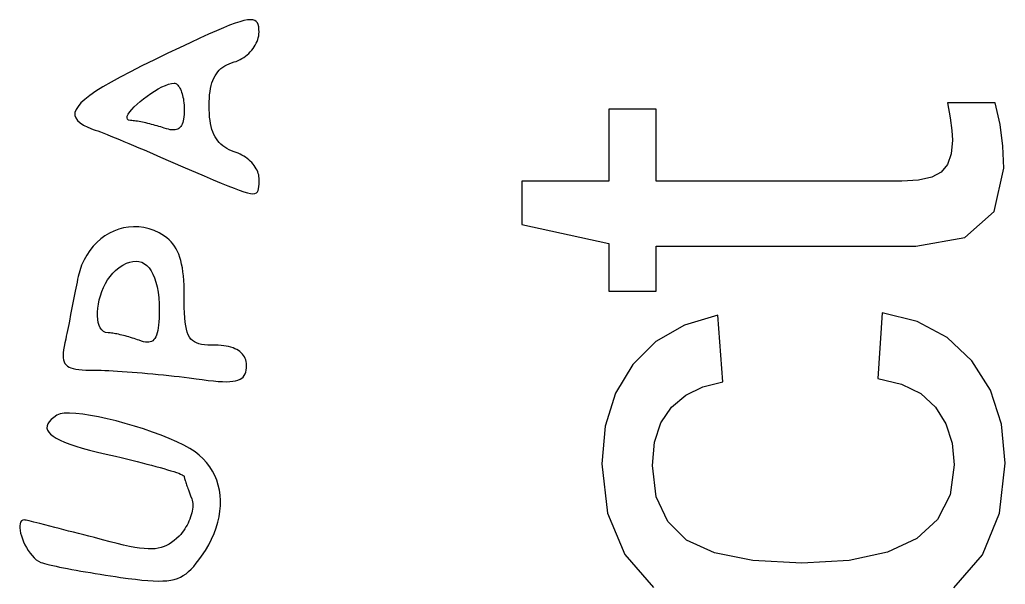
# Model space of a CAD drawing. Header units: metres. Extents: x -108.8 to -18, y -35.5 to 35.7.
# Drawn here: x -73.97 to -62.81, y -3.79 to 2.59 of the extents above; entities that cross this region are included whole.
import ezdxf

# ---------------------------------------------------------------- set-up
doc = ezdxf.new("R2010")
doc.units = ezdxf.units.M

msp = doc.modelspace()

# ---------------------------------------------------------------- linework, layer by layer
for p, q in [((-71.4753, 2.56697), (-71.529, 2.54932)), ((-71.4289, 2.57953), (-71.4753, 2.56697)), ((-71.3894, 2.58713), (-71.4289, 2.57953)), ((-71.3562, 2.58984), (-71.3894, 2.58713)), ((-71.3289, 2.58783), (-71.3562, 2.58984)), ((-71.3069, 2.58119), (-71.3289, 2.58783)), ((-71.2897, 2.57005), (-71.3069, 2.58119)), ((-71.2769, 2.5545), (-71.2897, 2.57005)), ((-71.74, 2.46466), (-71.8285, 2.42548)), ((-71.6609, 2.49828), (-71.74, 2.46466)), ((-71.5907, 2.52646), (-71.6609, 2.49828)), ((-71.529, 2.54932), (-71.5907, 2.52646)), ((-71.2677, 2.5347), (-71.2769, 2.5545)), ((-71.2618, 2.51073), (-71.2677, 2.5347)), ((-71.2587, 2.48271), (-71.2618, 2.51073)), ((-71.2578, 2.45078), (-71.2587, 2.48271)), ((-71.9271, 2.38063), (-72.0361, 2.32999)), ((-71.8285, 2.42548), (-71.9271, 2.38063)), ((-71.2894, 2.32339), (-71.28, 2.34427)), ((-71.28, 2.34427), (-71.2722, 2.36542)), ((-71.2722, 2.36542), (-71.266, 2.38675)), ((-71.266, 2.38675), (-71.2615, 2.40814)), ((-71.2615, 2.40814), (-71.2587, 2.4295)), ((-71.2587, 2.4295), (-71.2578, 2.45078)), ((-72.1562, 2.27344), (-72.2879, 2.21088)), ((-72.0361, 2.32999), (-72.1562, 2.27344)), ((-71.3566, 2.22626), (-71.3407, 2.24438)), ((-71.3407, 2.24438), (-71.3259, 2.26328)), ((-71.3259, 2.26328), (-71.3124, 2.28279)), ((-71.3124, 2.28279), (-71.3002, 2.30286)), ((-71.3002, 2.30286), (-71.2894, 2.32339)), ((-72.4422, 2.13698), (-72.5836, 2.06752)), ((-72.2879, 2.21088), (-72.4422, 2.13698)), ((-71.54, 2.11211), (-71.5169, 2.11928)), ((-71.5169, 2.11928), (-71.4944, 2.12807)), ((-71.4944, 2.12807), (-71.4724, 2.13834)), ((-71.4724, 2.13834), (-71.451, 2.15002)), ((-71.451, 2.15002), (-71.4304, 2.16304)), ((-71.4304, 2.16304), (-71.4106, 2.17725)), ((-71.4106, 2.17725), (-71.3916, 2.1926)), ((-71.3916, 2.1926), (-71.3736, 2.20895)), ((-71.3736, 2.20895), (-71.3566, 2.22626)), ((-72.5836, 2.06752), (-72.7123, 2.00233)), ((-71.7247, 1.99921), (-71.7072, 2.01869)), ((-71.7072, 2.01869), (-71.6881, 2.03653)), ((-71.6881, 2.03653), (-71.6674, 2.0528)), ((-71.6674, 2.0528), (-71.6452, 2.0675)), ((-71.6452, 2.0675), (-71.6214, 2.08075)), ((-71.6214, 2.08075), (-71.5959, 2.09256)), ((-71.5959, 2.09256), (-71.5688, 2.103)), ((-71.5688, 2.103), (-71.54, 2.11211)), ((-72.8284, 1.94119), (-72.9321, 1.8839)), ((-72.7123, 2.00233), (-72.8284, 1.94119)), ((-71.7899, 1.87534), (-71.7798, 1.90382)), ((-71.7798, 1.90382), (-71.7682, 1.93039)), ((-71.7682, 1.93039), (-71.7552, 1.95511)), ((-71.7552, 1.95511), (-71.7407, 1.97804)), ((-71.7407, 1.97804), (-71.7247, 1.99921)), ((-73.0237, 1.83026), (-73.1033, 1.78008)), ((-72.9321, 1.8839), (-73.0237, 1.83026)), ((-72.4396, 1.78345), (-72.3977, 1.80804)), ((-72.3977, 1.80804), (-72.3568, 1.82954)), ((-72.3568, 1.82954), (-72.3175, 1.84731)), ((-72.3175, 1.84731), (-72.2807, 1.86075)), ((-72.2807, 1.86075), (-72.247, 1.86925)), ((-72.247, 1.86925), (-72.2173, 1.87221)), ((-72.2173, 1.87221), (-72.2089, 1.87128)), ((-72.2089, 1.87128), (-72.2004, 1.86848)), ((-72.2004, 1.86848), (-72.1921, 1.86392)), ((-72.1921, 1.86392), (-72.1839, 1.85765)), ((-72.1839, 1.85765), (-72.1759, 1.84973)), ((-72.1759, 1.84973), (-72.168, 1.84021)), ((-72.168, 1.84021), (-72.1605, 1.82916)), ((-72.1605, 1.82916), (-72.1532, 1.81667)), ((-72.1532, 1.81667), (-72.1463, 1.80278)), ((-72.1463, 1.80278), (-72.1397, 1.78755)), ((-72.1397, 1.78755), (-72.1336, 1.77104)), ((-71.8118, 1.77795), (-71.8059, 1.81247)), ((-71.8059, 1.81247), (-71.7986, 1.84491)), ((-71.7986, 1.84491), (-71.7899, 1.87534)), ((-73.2273, 1.68924), (-73.2721, 1.64819)), ((-73.1711, 1.73314), (-73.2273, 1.68924)), ((-73.1033, 1.78008), (-73.1711, 1.73314)), ((-72.6019, 1.66583), (-72.5636, 1.6969)), ((-72.5636, 1.6969), (-72.5233, 1.72726)), ((-72.5233, 1.72726), (-72.4817, 1.75632)), ((-72.4817, 1.75632), (-72.4396, 1.78345)), ((-72.1336, 1.77104), (-72.1279, 1.75334)), ((-72.1279, 1.75334), (-72.1228, 1.7345)), ((-72.1228, 1.7345), (-72.1181, 1.71457)), ((-72.1181, 1.71457), (-72.1141, 1.69362)), ((-72.1141, 1.69362), (-72.1107, 1.67172)), ((-71.8216, 1.6615), (-71.8196, 1.70253)), ((-71.8196, 1.70253), (-71.8164, 1.74132)), ((-71.8164, 1.74132), (-71.8118, 1.77795)), ((-73.3283, 1.57385), (-73.34, 1.54013)), ((-73.3057, 1.6098), (-73.3283, 1.57385)), ((-73.2721, 1.64819), (-73.3057, 1.6098)), ((-72.7201, 1.54654), (-72.6973, 1.57442)), ((-72.6973, 1.57442), (-72.6694, 1.60399)), ((-72.6694, 1.60399), (-72.6374, 1.63466)), ((-72.6374, 1.63466), (-72.6019, 1.66583)), ((-72.1107, 1.67172), (-72.1081, 1.64894)), ((-72.1081, 1.64894), (-72.1061, 1.62532)), ((-72.1061, 1.62532), (-72.1049, 1.60095)), ((-72.1049, 1.60095), (-72.1044, 1.57588)), ((-72.1044, 1.57588), (-72.1049, 1.54529)), ((-71.8222, 1.61821), (-71.8216, 1.6615)), ((-71.8216, 1.57291), (-71.8222, 1.61821)), ((-71.8196, 1.53006), (-71.8216, 1.57291)), ((-66.7656, 1.57686), (-67.2986, 1.57686)), ((-67.2986, 1.57686), (-67.2986, 0.763077)), ((-66.7656, 0.763077), (-66.7656, 1.57686)), ((-62.9288, 1.65005), (-63.47, 1.65005)), ((-63.47, 1.65005), (-63.4383, 1.48009)), ((-62.8746, 1.40685), (-62.9288, 1.65005)), ((-73.34, 1.54013), (-73.341, 1.50847)), ((-73.341, 1.50847), (-73.3317, 1.47864)), ((-73.3317, 1.47864), (-73.312, 1.45045)), ((-73.312, 1.45045), (-73.2823, 1.42371)), ((-72.7514, 1.47919), (-72.7479, 1.49832)), ((-72.7469, 1.46416), (-72.7514, 1.47919)), ((-72.7479, 1.49832), (-72.7372, 1.52098)), ((-72.7338, 1.45386), (-72.7469, 1.46416)), ((-72.7372, 1.52098), (-72.7201, 1.54654)), ((-72.7112, 1.44888), (-72.7338, 1.45386)), ((-72.1117, 1.46716), (-72.1159, 1.44557)), ((-72.1084, 1.49097), (-72.1117, 1.46716)), ((-72.1062, 1.517), (-72.1084, 1.49097)), ((-72.1049, 1.54529), (-72.1062, 1.517)), ((-71.8164, 1.48961), (-71.8196, 1.53006)), ((-71.8118, 1.45148), (-71.8164, 1.48961)), ((-71.8059, 1.41559), (-71.8118, 1.45148)), ((-63.4383, 1.48009), (-63.4193, 1.33905)), ((-73.2823, 1.42371), (-73.2427, 1.39821)), ((-73.2427, 1.39821), (-73.1934, 1.37373)), ((-73.1934, 1.37373), (-73.1346, 1.3501)), ((-73.1346, 1.3501), (-73.1111, 1.34261)), ((-73.1111, 1.34261), (-73.0832, 1.33292)), ((-72.6979, 1.44856), (-72.7112, 1.44888)), ((-72.6834, 1.44765), (-72.6979, 1.44856)), ((-72.6678, 1.44617), (-72.6834, 1.44765)), ((-72.6513, 1.44414), (-72.6678, 1.44617)), ((-72.6338, 1.4416), (-72.6513, 1.44414)), ((-72.6156, 1.4386), (-72.6338, 1.4416)), ((-72.5966, 1.43513), (-72.6156, 1.4386)), ((-72.5771, 1.43127), (-72.5966, 1.43513)), ((-72.5571, 1.42702), (-72.5771, 1.43127)), ((-72.5366, 1.42242), (-72.5571, 1.42702)), ((-72.5158, 1.41751), (-72.5366, 1.42242)), ((-72.4948, 1.41231), (-72.5158, 1.41751)), ((-72.4737, 1.40685), (-72.4948, 1.41231)), ((-72.4525, 1.40117), (-72.4737, 1.40685)), ((-72.4314, 1.39529), (-72.4525, 1.40117)), ((-72.4105, 1.38928), (-72.4314, 1.39529)), ((-72.3898, 1.38312), (-72.4105, 1.38928)), ((-72.3695, 1.37688), (-72.3898, 1.38312)), ((-72.3496, 1.37056), (-72.3695, 1.37688)), ((-72.3302, 1.36421), (-72.3496, 1.37056)), ((-72.3056, 1.3566), (-72.3302, 1.36421)), ((-72.2827, 1.35071), (-72.3056, 1.3566)), ((-72.2614, 1.34657), (-72.2827, 1.35071)), ((-72.2417, 1.34424), (-72.2614, 1.34657)), ((-72.2235, 1.3437), (-72.2417, 1.34424)), ((-72.2068, 1.34503), (-72.2235, 1.3437)), ((-72.1915, 1.34825), (-72.2068, 1.34503)), ((-72.1776, 1.35338), (-72.1915, 1.34825)), ((-72.1651, 1.36044), (-72.1776, 1.35338)), ((-72.1538, 1.36951), (-72.1651, 1.36044)), ((-72.1439, 1.38057), (-72.1538, 1.36951)), ((-72.1351, 1.39368), (-72.1439, 1.38057)), ((-72.1276, 1.40886), (-72.1351, 1.39368)), ((-72.1212, 1.42615), (-72.1276, 1.40886)), ((-72.1159, 1.44557), (-72.1212, 1.42615)), ((-71.7986, 1.38187), (-71.8059, 1.41559)), ((-71.7899, 1.35025), (-71.7986, 1.38187)), ((-71.7798, 1.32063), (-71.7899, 1.35025)), ((-63.4193, 1.33905), (-63.413, 1.22694)), ((-62.842, 1.16), (-62.8746, 1.40685)), ((-73.0832, 1.33292), (-73.0512, 1.32115)), ((-73.0512, 1.32115), (-73.0153, 1.30743)), ((-73.0153, 1.30743), (-72.9758, 1.2919)), ((-72.9758, 1.2919), (-72.9329, 1.27466)), ((-72.9329, 1.27466), (-72.8868, 1.25586)), ((-72.8868, 1.25586), (-72.8379, 1.23563)), ((-72.8379, 1.23563), (-72.7863, 1.21408)), ((-71.7682, 1.29298), (-71.7798, 1.32063)), ((-71.7552, 1.2672), (-71.7682, 1.29298)), ((-71.7407, 1.24321), (-71.7552, 1.2672)), ((-71.7247, 1.22096), (-71.7407, 1.24321)), ((-63.413, 1.22694), (-63.4272, 1.07298)), ((-72.7863, 1.21408), (-72.7324, 1.19135)), ((-72.7324, 1.19135), (-72.6763, 1.16756)), ((-72.6763, 1.16756), (-72.6184, 1.14284)), ((-72.6184, 1.14284), (-72.5589, 1.11731)), ((-72.5589, 1.11731), (-72.498, 1.09111)), ((-71.7072, 1.20035), (-71.7247, 1.22096)), ((-71.6881, 1.18132), (-71.7072, 1.20035)), ((-71.6674, 1.16379), (-71.6881, 1.18132)), ((-71.6452, 1.14769), (-71.6674, 1.16379)), ((-71.6214, 1.13295), (-71.6452, 1.14769)), ((-71.5959, 1.11948), (-71.6214, 1.13295)), ((-71.5688, 1.10722), (-71.5959, 1.11948)), ((-62.8312, 0.909546), (-62.842, 1.16)), ((-72.498, 1.09111), (-72.3732, 1.03717)), ((-72.3732, 1.03717), (-72.1185, 0.926773)), ((-71.54, 1.0961), (-71.5688, 1.10722)), ((-71.5169, 1.08902), (-71.54, 1.0961)), ((-71.4944, 1.08057), (-71.5169, 1.08902)), ((-71.4724, 1.07082), (-71.4944, 1.08057)), ((-71.451, 1.05986), (-71.4724, 1.07082)), ((-71.4304, 1.04782), (-71.451, 1.05986)), ((-71.4106, 1.03476), (-71.4304, 1.04782)), ((-71.3916, 1.0208), (-71.4106, 1.03476)), ((-71.3736, 1.00601), (-71.3916, 1.0208)), ((-71.3566, 0.990509), (-71.3736, 1.00601)), ((-63.4272, 1.07298), (-63.4699, 0.952942)), ((-72.1185, 0.926773), (-71.8784, 0.823776)), ((-71.3407, 0.974396), (-71.3566, 0.990509)), ((-71.3259, 0.957733), (-71.3407, 0.974396)), ((-71.3124, 0.940659), (-71.3259, 0.957733)), ((-71.3002, 0.923233), (-71.3124, 0.940659)), ((-71.2894, 0.905563), (-71.3002, 0.923233)), ((-71.28, 0.887741), (-71.2894, 0.905563)), ((-63.4699, 0.952942), (-63.5411, 0.866821)), ((-62.9419, 0.42131), (-62.8312, 0.909546)), ((-71.8784, 0.823776), (-71.7772, 0.780609)), ((-71.7772, 0.780609), (-71.6877, 0.742874)), ((-71.2722, 0.869873), (-71.28, 0.887741)), ((-71.266, 0.852051), (-71.2722, 0.869873)), ((-71.2615, 0.834351), (-71.266, 0.852051)), ((-71.2587, 0.816895), (-71.2615, 0.834351)), ((-71.2578, 0.799774), (-71.2587, 0.816895)), ((-71.2577, 0.763596), (-71.2578, 0.799774)), ((-63.6476, 0.809189), (-63.7961, 0.774612)), ((-63.5411, 0.866821), (-63.6476, 0.809189)), ((-71.6877, 0.742874), (-71.609, 0.71048)), ((-71.609, 0.71048), (-71.5406, 0.683304)), ((-71.5406, 0.683304), (-71.4816, 0.661285)), ((-71.2672, 0.658875), (-71.2619, 0.678864)), ((-71.2619, 0.678864), (-71.259, 0.703033)), ((-71.259, 0.703033), (-71.2579, 0.731323)), ((-71.2579, 0.731323), (-71.2577, 0.763596)), ((-67.2986, 0.763077), (-68.2833, 0.763077)), ((-68.2833, 0.763077), (-68.2833, 0.274857)), ((-63.9867, 0.763077), (-66.7656, 0.763077)), ((-63.7961, 0.774612), (-63.9867, 0.763077)), ((-71.4816, 0.661285), (-71.4315, 0.644318)), ((-71.4315, 0.644318), (-71.3895, 0.632309)), ((-71.3895, 0.632309), (-71.3548, 0.625153)), ((-71.3548, 0.625153), (-71.3268, 0.622742)), ((-71.3268, 0.622742), (-71.3047, 0.625015)), ((-71.3047, 0.625015), (-71.2879, 0.631866)), ((-71.2879, 0.631866), (-71.2757, 0.643173)), ((-71.2757, 0.643173), (-71.2672, 0.658875)), ((-63.2742, 0.128372), (-62.9419, 0.42131)), ((-72.7905, 0.235229), (-72.8457, 0.220428)), ((-72.7341, 0.244659), (-72.7905, 0.235229)), ((-72.6768, 0.24855), (-72.7341, 0.244659)), ((-72.6189, 0.246735), (-72.6768, 0.24855)), ((-72.5606, 0.239014), (-72.6189, 0.246735)), ((-72.5023, 0.22525), (-72.5606, 0.239014)), ((-72.4442, 0.205261), (-72.5023, 0.22525)), ((-68.2833, 0.274857), (-67.2986, 0.059158)), ((-73.0008, 0.145432), (-73.0481, 0.110809)), ((-72.9511, 0.175354), (-73.0008, 0.145432)), ((-72.8993, 0.200409), (-72.9511, 0.175354)), ((-72.8457, 0.220428), (-72.8993, 0.200409)), ((-72.3867, 0.178879), (-72.4442, 0.205261)), ((-72.356, 0.161392), (-72.3867, 0.178879)), ((-72.3273, 0.142746), (-72.356, 0.161392)), ((-72.3007, 0.122787), (-72.3273, 0.142746)), ((-72.276, 0.10144), (-72.3007, 0.122787)), ((-63.828, 0.030716), (-63.2742, 0.128372)), ((-73.1342, 0.028137), (-73.1725, -0.019547)), ((-73.0927, 0.071655), (-73.1342, 0.028137)), ((-73.0481, 0.110809), (-73.0927, 0.071655)), ((-72.2533, 0.078552), (-72.276, 0.10144)), ((-72.2324, 0.054047), (-72.2533, 0.078552)), ((-72.2132, 0.027771), (-72.2324, 0.054047)), ((-72.1959, -0.000381), (-72.2132, 0.027771)), ((-67.2986, 0.059158), (-67.2986, -0.47789)), ((-66.7656, 0.030716), (-63.828, 0.030716)), ((-66.7656, -0.47789), (-66.7656, 0.030716)), ((-73.2071, -0.071274), (-73.2379, -0.126846)), ((-73.1725, -0.019547), (-73.2071, -0.071274)), ((-72.1802, -0.030518), (-72.1959, -0.000381)), ((-72.1662, -0.062759), (-72.1802, -0.030518)), ((-72.1537, -0.097229), (-72.1662, -0.062759)), ((-72.1428, -0.134033), (-72.1537, -0.097229)), ((-73.2645, -0.186111), (-73.2866, -0.248871)), ((-73.2379, -0.126846), (-73.2645, -0.186111)), ((-72.8806, -0.244446), (-72.8388, -0.211624)), ((-72.8388, -0.211624), (-72.7981, -0.185074)), ((-72.7981, -0.185074), (-72.7588, -0.164734)), ((-72.7588, -0.164734), (-72.7208, -0.150513)), ((-72.7208, -0.150513), (-72.6843, -0.142365)), ((-72.6843, -0.142365), (-72.6494, -0.140167)), ((-72.6494, -0.140167), (-72.6162, -0.14389)), ((-72.6162, -0.14389), (-72.5848, -0.153458)), ((-72.5848, -0.153458), (-72.5553, -0.168762)), ((-72.5553, -0.168762), (-72.5278, -0.189758)), ((-72.5278, -0.189758), (-72.5024, -0.21637)), ((-72.5024, -0.21637), (-72.4792, -0.248505)), ((-72.1334, -0.173294), (-72.1428, -0.134033)), ((-72.1254, -0.215134), (-72.1334, -0.173294)), ((-72.1188, -0.259659), (-72.1254, -0.215134)), ((-73.3039, -0.315002), (-73.3103, -0.345444)), ((-73.2866, -0.248871), (-73.3039, -0.315002)), ((-72.9704, -0.351532), (-72.9431, -0.312195)), ((-72.9431, -0.312195), (-72.9131, -0.276306)), ((-72.9131, -0.276306), (-72.8806, -0.244446)), ((-72.4792, -0.248505), (-72.4584, -0.286102)), ((-72.4584, -0.286102), (-72.44, -0.329102)), ((-72.44, -0.329102), (-72.4241, -0.377396)), ((-72.1135, -0.306976), (-72.1188, -0.259659)), ((-72.1094, -0.357239), (-72.1135, -0.306976)), ((-73.3307, -0.445267), (-73.3378, -0.480804)), ((-73.3238, -0.410751), (-73.3307, -0.445267)), ((-73.317, -0.377426), (-73.3238, -0.410751)), ((-73.3103, -0.345444), (-73.317, -0.377426)), ((-73.0357, -0.483963), (-73.0168, -0.438034)), ((-73.0168, -0.438034), (-72.995, -0.393677)), ((-72.995, -0.393677), (-72.9704, -0.351532)), ((-72.4241, -0.377396), (-72.4109, -0.430939)), ((-72.4109, -0.430939), (-72.4005, -0.489639)), ((-72.1066, -0.410522), (-72.1094, -0.357239)), ((-72.105, -0.466949), (-72.1066, -0.410522)), ((-73.345, -0.517181), (-73.3596, -0.591797)), ((-73.3378, -0.480804), (-73.345, -0.517181)), ((-73.0648, -0.57814), (-73.0518, -0.530869)), ((-73.0518, -0.530869), (-73.0357, -0.483963)), ((-72.4005, -0.489639), (-72.3929, -0.553436)), ((-72.3929, -0.553436), (-72.3882, -0.622238)), ((-72.1044, -0.526672), (-72.105, -0.466949)), ((-72.1041, -0.599518), (-72.1044, -0.526672)), ((-67.2986, -0.47789), (-66.7656, -0.47789)), ((-73.3596, -0.591797), (-73.3892, -0.743744)), ((-73.0816, -0.671295), (-73.0748, -0.625153)), ((-73.0748, -0.625153), (-73.0648, -0.57814)), ((-72.3882, -0.622238), (-72.3867, -0.695999)), ((-72.1029, -0.665909), (-72.1041, -0.599518)), ((-72.1008, -0.72612), (-72.1029, -0.665909)), ((-73.3892, -0.743744), (-73.4038, -0.818359)), ((-73.0858, -0.758545), (-73.0853, -0.715973)), ((-73.0829, -0.798401), (-73.0858, -0.758545)), ((-73.0853, -0.715973), (-73.0816, -0.671295)), ((-72.3871, -0.742889), (-72.3884, -0.786255)), ((-72.3867, -0.695999), (-72.3871, -0.742889)), ((-72.0975, -0.780441), (-72.1008, -0.72612)), ((-72.093, -0.829163), (-72.0975, -0.780441)), ((-66.0658, -0.750793), (-66.446, -0.863556)), ((-66.0089, -1.50349), (-66.0658, -0.750793)), ((-64.2064, -0.726364), (-64.2552, -1.46689)), ((-63.8117, -0.824463), (-64.2064, -0.726364)), ((-73.4181, -0.890274), (-73.4251, -0.924789)), ((-73.411, -0.854752), (-73.4181, -0.890274)), ((-73.4038, -0.818359), (-73.411, -0.854752)), ((-73.0767, -0.83493), (-73.0829, -0.798401)), ((-73.0671, -0.867538), (-73.0767, -0.83493)), ((-73.0539, -0.895584), (-73.0671, -0.867538)), ((-72.3939, -0.862625), (-72.3981, -0.895752)), ((-72.3907, -0.826141), (-72.3939, -0.862625)), ((-72.3884, -0.786255), (-72.3907, -0.826141)), ((-72.0869, -0.87262), (-72.093, -0.829163)), ((-72.0792, -0.911057), (-72.0869, -0.87262)), ((-66.446, -0.863556), (-66.7674, -1.05005)), ((-63.474, -1.00485), (-63.8117, -0.824463)), ((-73.4385, -0.990097), (-73.445, -1.02055)), ((-73.4319, -0.95813), (-73.4385, -0.990097)), ((-73.4251, -0.924789), (-73.4319, -0.95813)), ((-73.0373, -0.918472), (-73.0539, -0.895584)), ((-73.0169, -0.935577), (-73.0373, -0.918472)), ((-72.993, -0.946289), (-73.0169, -0.935577)), ((-72.9652, -0.949997), (-72.993, -0.946289)), ((-72.954, -0.950317), (-72.9652, -0.949997)), ((-72.9416, -0.951233), (-72.954, -0.950317)), ((-72.9281, -0.952713), (-72.9416, -0.951233)), ((-72.9136, -0.954742), (-72.9281, -0.952713)), ((-72.8982, -0.957275), (-72.9136, -0.954742)), ((-72.8819, -0.960281), (-72.8982, -0.957275)), ((-72.8649, -0.963745), (-72.8819, -0.960281)), ((-72.8471, -0.967606), (-72.8649, -0.963745)), ((-72.8288, -0.971863), (-72.8471, -0.967606)), ((-72.81, -0.976456), (-72.8288, -0.971863)), ((-72.7907, -0.981369), (-72.81, -0.976456)), ((-72.7711, -0.986572), (-72.7907, -0.981369)), ((-72.7513, -0.992035), (-72.7711, -0.986572)), ((-72.7313, -0.997711), (-72.7513, -0.992035)), ((-72.7112, -1.00357), (-72.7313, -0.997711)), ((-72.4261, -0.996124), (-72.4361, -1.01349)), ((-72.4174, -0.975739), (-72.4261, -0.996124)), ((-72.4098, -0.952255), (-72.4174, -0.975739)), ((-72.4034, -0.925613), (-72.4098, -0.952255)), ((-72.3981, -0.895752), (-72.4034, -0.925613)), ((-72.0697, -0.944809), (-72.0792, -0.911057)), ((-72.0581, -0.974152), (-72.0697, -0.944809)), ((-72.0445, -0.99939), (-72.0581, -0.974152)), ((-72.0285, -1.02081), (-72.0445, -0.99939)), ((-73.4626, -1.10587), (-73.4685, -1.14291)), ((-73.4547, -1.06514), (-73.4626, -1.10587)), ((-73.445, -1.02055), (-73.4547, -1.06514)), ((-72.6911, -1.0096), (-72.7112, -1.00357)), ((-72.6711, -1.01576), (-72.6911, -1.0096)), ((-72.6513, -1.022), (-72.6711, -1.01576)), ((-72.6317, -1.02832), (-72.6513, -1.022)), ((-72.6124, -1.03467), (-72.6317, -1.02832)), ((-72.5879, -1.04407), (-72.6124, -1.03467)), ((-72.565, -1.05109), (-72.5879, -1.04407)), ((-72.5437, -1.05565), (-72.565, -1.05109)), ((-72.5239, -1.05769), (-72.5437, -1.05565)), ((-72.5057, -1.05716), (-72.5239, -1.05769)), ((-72.489, -1.05397), (-72.5057, -1.05716)), ((-72.4737, -1.04807), (-72.489, -1.05397)), ((-72.4598, -1.0394), (-72.4737, -1.04807)), ((-72.4473, -1.02789), (-72.4598, -1.0394)), ((-72.4361, -1.01349), (-72.4473, -1.02789)), ((-72.0099, -1.03873), (-72.0285, -1.02081)), ((-71.9888, -1.05342), (-72.0099, -1.03873)), ((-71.9648, -1.0652), (-71.9888, -1.05342)), ((-71.9377, -1.07436), (-71.9648, -1.0652)), ((-71.9076, -1.08118), (-71.9377, -1.07436)), ((-71.874, -1.08597), (-71.9076, -1.08118)), ((-71.837, -1.08902), (-71.874, -1.08597)), ((-71.7962, -1.09064), (-71.837, -1.08902)), ((-71.7517, -1.09111), (-71.7962, -1.09064)), ((-71.7185, -1.09174), (-71.7517, -1.09111)), ((-71.6869, -1.09363), (-71.7185, -1.09174)), ((-71.6568, -1.09673), (-71.6869, -1.09363)), ((-71.6283, -1.10104), (-71.6568, -1.09673)), ((-71.6013, -1.10654), (-71.6283, -1.10104)), ((-71.5759, -1.1132), (-71.6013, -1.10654)), ((-71.5521, -1.12102), (-71.5759, -1.1132)), ((-66.7674, -1.05005), (-67.0301, -1.31023)), ((-63.1933, -1.2675), (-63.474, -1.00485)), ((-73.4722, -1.17645), (-73.4736, -1.20663)), ((-73.4736, -1.20663), (-73.4727, -1.23366)), ((-73.4685, -1.14291), (-73.4722, -1.17645)), ((-71.5299, -1.12994), (-71.5521, -1.12102)), ((-71.5094, -1.13997), (-71.5299, -1.12994)), ((-71.4906, -1.15108), (-71.5094, -1.13997)), ((-71.4735, -1.16324), (-71.4906, -1.15108)), ((-71.458, -1.17645), (-71.4735, -1.16324)), ((-71.4443, -1.19067), (-71.458, -1.17645)), ((-71.4324, -1.20589), (-71.4443, -1.19067)), ((-71.4223, -1.22208), (-71.4324, -1.20589)), ((-71.4139, -1.23923), (-71.4223, -1.22208)), ((-73.4727, -1.23366), (-73.4691, -1.25766)), ((-73.4691, -1.25766), (-73.4628, -1.27884)), ((-73.4628, -1.27884), (-73.4537, -1.29735)), ((-73.4537, -1.29735), (-73.4415, -1.31335)), ((-73.4415, -1.31335), (-73.4261, -1.32704)), ((-73.4261, -1.32704), (-73.4074, -1.33856)), ((-71.4073, -1.25729), (-71.4139, -1.23923)), ((-71.4027, -1.27628), (-71.4073, -1.25729)), ((-71.3998, -1.29614), (-71.4027, -1.27628)), ((-71.3989, -1.31689), (-71.3998, -1.29614)), ((-71.3998, -1.34526), (-71.3989, -1.31689)), ((-67.0301, -1.31023), (-67.2245, -1.63278)), ((-62.9831, -1.59843), (-63.1933, -1.2675)), ((-73.4074, -1.33856), (-73.3852, -1.34808)), ((-73.3852, -1.34808), (-73.3595, -1.3558)), ((-73.3595, -1.3558), (-73.3299, -1.36186)), ((-73.3299, -1.36186), (-73.2964, -1.36644)), ((-73.2964, -1.36644), (-73.2589, -1.36971)), ((-73.2589, -1.36971), (-73.2171, -1.37183)), ((-73.2171, -1.37183), (-73.1711, -1.37299)), ((-73.1711, -1.37299), (-73.1204, -1.37332)), ((-73.1204, -1.37332), (-73.0847, -1.37364)), ((-73.0847, -1.37364), (-73.0454, -1.37456)), ((-73.0454, -1.37456), (-73.0029, -1.37604)), ((-73.0029, -1.37604), (-72.9574, -1.37807)), ((-72.9574, -1.37807), (-72.9092, -1.38062)), ((-72.9092, -1.38062), (-72.8586, -1.38362)), ((-72.8586, -1.38362), (-72.8058, -1.38707)), ((-72.8058, -1.38707), (-72.7511, -1.39095)), ((-72.7511, -1.39095), (-72.6948, -1.39519)), ((-72.6948, -1.39519), (-72.6371, -1.39978)), ((-72.6371, -1.39978), (-72.5784, -1.40471)), ((-72.5784, -1.40471), (-72.519, -1.40991)), ((-72.519, -1.40991), (-72.459, -1.41536)), ((-72.459, -1.41536), (-72.3988, -1.42104)), ((-72.3988, -1.42104), (-72.3386, -1.42691)), ((-72.3386, -1.42691), (-72.2787, -1.43294)), ((-72.2787, -1.43294), (-72.2195, -1.43909)), ((-72.2195, -1.43909), (-72.1611, -1.44534)), ((-72.1611, -1.44534), (-72.1038, -1.45166)), ((-71.4377, -1.45049), (-71.4249, -1.43419)), ((-71.4249, -1.43419), (-71.4149, -1.41556)), ((-71.4149, -1.41556), (-71.4075, -1.39455)), ((-71.4075, -1.39455), (-71.4026, -1.37112)), ((-71.4026, -1.37112), (-71.3998, -1.34526)), ((-72.1038, -1.45166), (-72.048, -1.45799)), ((-72.048, -1.45799), (-71.9707, -1.46985)), ((-71.9707, -1.46985), (-71.8995, -1.47995)), ((-71.8995, -1.47995), (-71.8342, -1.48828)), ((-71.8342, -1.48828), (-71.7746, -1.4948)), ((-71.7746, -1.4948), (-71.7204, -1.49945)), ((-71.7204, -1.49945), (-71.6713, -1.5022)), ((-71.6713, -1.5022), (-71.6272, -1.50299)), ((-71.6272, -1.50299), (-71.5879, -1.5018)), ((-71.5879, -1.5018), (-71.553, -1.49857)), ((-71.553, -1.49857), (-71.5224, -1.49327)), ((-71.5224, -1.49327), (-71.4958, -1.48586)), ((-71.4958, -1.48586), (-71.4729, -1.47629)), ((-71.4729, -1.47629), (-71.4537, -1.46451)), ((-71.4537, -1.46451), (-71.4377, -1.45049)), ((-66.4302, -1.6572), (-66.2363, -1.5609)), ((-66.2363, -1.5609), (-66.0089, -1.50349)), ((-64.2552, -1.46689), (-63.9876, -1.52995)), ((-63.9876, -1.52995), (-63.7706, -1.63777)), ((-67.2245, -1.63278), (-67.3411, -2.00641)), ((-66.5907, -1.79239), (-66.4302, -1.6572)), ((-63.7706, -1.63777), (-63.6042, -1.79034)), ((-62.8569, -1.98361), (-62.9831, -1.59843)), ((-73.5438, -1.88133), (-73.5805, -1.90652)), ((-73.5092, -1.86761), (-73.5438, -1.88133)), ((-73.4614, -1.86006), (-73.5092, -1.86761)), ((-73.4018, -1.85829), (-73.4614, -1.86006)), ((-73.3318, -1.86191), (-73.4018, -1.85829)), ((-73.2527, -1.87053), (-73.3318, -1.86191)), ((-73.1661, -1.88374), (-73.2527, -1.87053)), ((-73.0732, -1.90117), (-73.1661, -1.88374)), ((-66.7105, -1.96869), (-66.5907, -1.79239)), ((-63.6042, -1.79034), (-63.4867, -1.97955)), ((-73.6564, -2.00369), (-73.6574, -2.02725)), ((-73.6482, -1.97989), (-73.6564, -2.00369)), ((-73.6328, -1.95576), (-73.6482, -1.97989)), ((-73.6102, -1.93132), (-73.6328, -1.95576)), ((-73.5805, -1.90652), (-73.6102, -1.93132)), ((-72.9755, -1.92242), (-73.0732, -1.90117)), ((-72.8744, -1.9471), (-72.9755, -1.92242)), ((-72.7712, -1.97482), (-72.8744, -1.9471)), ((-72.6674, -2.00517), (-72.7712, -1.97482)), ((-72.5643, -2.0378), (-72.6674, -2.00517)), ((-67.3411, -2.00641), (-67.38, -2.43115)), ((-66.7824, -2.18839), (-66.7105, -1.96869)), ((-63.4867, -1.97955), (-63.4161, -2.19724)), ((-62.8149, -2.42305), (-62.8569, -1.98361)), ((-73.6574, -2.02725), (-73.6511, -2.05057)), ((-73.6511, -2.05057), (-73.6375, -2.0737)), ((-73.6375, -2.0737), (-73.6164, -2.09665)), ((-73.6164, -2.09665), (-73.5879, -2.11946)), ((-72.4635, -2.07227), (-72.5643, -2.0378)), ((-72.3661, -2.10822), (-72.4635, -2.07227)), ((-72.2738, -2.14525), (-72.3661, -2.10822)), ((-73.5879, -2.11946), (-73.5518, -2.14217)), ((-73.5518, -2.14217), (-73.5082, -2.16479)), ((-73.5082, -2.16479), (-73.457, -2.18738)), ((-73.457, -2.18738), (-73.3981, -2.20996)), ((-73.3981, -2.20996), (-73.3314, -2.23256)), ((-72.1877, -2.18297), (-72.2738, -2.14525)), ((-72.1095, -2.22098), (-72.1877, -2.18297)), ((-72.0403, -2.2589), (-72.1095, -2.22098)), ((-66.8063, -2.45149), (-66.7824, -2.18839)), ((-63.4161, -2.19724), (-63.3926, -2.44339)), ((-73.3314, -2.23256), (-73.257, -2.25522)), ((-73.257, -2.25522), (-73.1748, -2.27795)), ((-73.1748, -2.27795), (-73.0847, -2.30081)), ((-73.0847, -2.30081), (-72.9866, -2.32382)), ((-72.9866, -2.32382), (-72.8806, -2.347)), ((-71.9818, -2.29633), (-72.0403, -2.2589)), ((-71.9351, -2.33289), (-71.9818, -2.29633)), ((-71.8908, -2.37445), (-71.9351, -2.33289)), ((-72.8806, -2.347), (-72.8176, -2.3618)), ((-72.8176, -2.3618), (-72.756, -2.37656)), ((-72.756, -2.37656), (-72.6958, -2.3912)), ((-72.6958, -2.3912), (-72.6373, -2.4057)), ((-72.6373, -2.4057), (-72.5807, -2.41998)), ((-72.5807, -2.41998), (-72.5262, -2.43399)), ((-72.5262, -2.43399), (-72.4741, -2.44769)), ((-72.4741, -2.44769), (-72.4245, -2.46101)), ((-71.8509, -2.41861), (-71.8908, -2.37445)), ((-71.8155, -2.46521), (-71.8509, -2.41861)), ((-67.38, -2.43115), (-67.3151, -2.99173)), ((-66.7634, -2.8037), (-66.8063, -2.45149)), ((-63.3926, -2.44339), (-63.4397, -2.7838)), ((-62.8798, -2.99017), (-62.8149, -2.42305)), ((-72.4245, -2.46101), (-72.3776, -2.47392)), ((-72.3776, -2.47392), (-72.3337, -2.48634)), ((-72.3337, -2.48634), (-72.293, -2.49825)), ((-72.293, -2.49825), (-72.2557, -2.50955)), ((-72.2557, -2.50955), (-72.222, -2.52023)), ((-72.222, -2.52023), (-72.1921, -2.53023)), ((-72.1921, -2.53023), (-72.1662, -2.53949)), ((-72.1662, -2.53949), (-72.1445, -2.54794)), ((-72.1445, -2.54794), (-72.1273, -2.55554)), ((-72.1273, -2.55554), (-72.1147, -2.56226)), ((-72.1147, -2.56226), (-72.107, -2.56802)), ((-71.7845, -2.51407), (-71.8155, -2.46521)), ((-71.7581, -2.56506), (-71.7845, -2.51407)), ((-72.107, -2.56802), (-72.1044, -2.57277)), ((-72.1044, -2.57277), (-72.1041, -2.57764)), ((-72.1041, -2.57764), (-72.1032, -2.58369)), ((-72.1032, -2.58369), (-72.1017, -2.59091)), ((-72.1017, -2.59091), (-72.0997, -2.59918)), ((-72.0997, -2.59918), (-72.0972, -2.60849)), ((-72.0972, -2.60849), (-72.0941, -2.61874)), ((-72.0941, -2.61874), (-72.0907, -2.6299)), ((-72.0907, -2.6299), (-72.0868, -2.64186)), ((-72.0868, -2.64186), (-72.0826, -2.6546)), ((-72.0826, -2.6546), (-72.078, -2.66803)), ((-72.078, -2.66803), (-72.0731, -2.6821)), ((-71.7361, -2.618), (-71.7581, -2.56506)), ((-71.7186, -2.67274), (-71.7361, -2.618)), ((-71.7057, -2.72913), (-71.7186, -2.67274)), ((-72.0731, -2.6821), (-72.0679, -2.69673)), ((-72.0679, -2.69673), (-72.0624, -2.71187)), ((-72.0624, -2.71187), (-72.0567, -2.72746)), ((-72.0567, -2.72746), (-72.0448, -2.75972)), ((-72.0448, -2.75972), (-72.0324, -2.793)), ((-71.6973, -2.78699), (-71.7057, -2.72913)), ((-71.6935, -2.84618), (-71.6973, -2.78699)), ((-63.4397, -2.7838), (-63.5807, -3.06184)), ((-72.0324, -2.793), (-72.0198, -2.82678)), ((-72.0198, -2.82678), (-72.0143, -2.84422)), ((-72.0143, -2.84422), (-72.0104, -2.86263)), ((-72.0104, -2.86263), (-72.0081, -2.88191)), ((-72.0081, -2.88191), (-72.0074, -2.90196)), ((-71.6941, -2.90652), (-71.6935, -2.84618)), ((-66.6345, -3.08444), (-66.7634, -2.8037)), ((-72.0248, -3.01047), (-72.0321, -3.03314)), ((-72.0186, -2.98798), (-72.0248, -3.01047)), ((-72.0138, -2.96579), (-72.0186, -2.98798)), ((-72.0102, -2.944), (-72.0138, -2.96579)), ((-72.0081, -2.92268), (-72.0102, -2.944)), ((-72.0074, -2.90196), (-72.0081, -2.92268)), ((-71.7092, -3.03009), (-71.6994, -2.96788)), ((-71.6994, -2.96788), (-71.6941, -2.90652)), ((-67.3151, -2.99173), (-67.1205, -3.4583)), ((-63.0744, -3.46011), (-62.8798, -2.99017)), ((-73.962, -3.10979), (-73.9653, -3.13171)), ((-73.9551, -3.09177), (-73.962, -3.10979)), ((-73.9444, -3.07819), (-73.9551, -3.09177)), ((-73.9296, -3.06964), (-73.9444, -3.07819)), ((-73.9107, -3.06667), (-73.9296, -3.06964)), ((-73.904, -3.0674), (-73.9107, -3.06667)), ((-73.8927, -3.06952), (-73.904, -3.0674)), ((-73.877, -3.073), (-73.8927, -3.06952)), ((-73.8569, -3.07773), (-73.877, -3.073)), ((-73.8328, -3.08365), (-73.8569, -3.07773)), ((-73.8049, -3.09067), (-73.8328, -3.08365)), ((-73.7733, -3.09872), (-73.8049, -3.09067)), ((-73.7382, -3.10776), (-73.7733, -3.09872)), ((-73.5672, -3.15201), (-73.7382, -3.10776)), ((-72.0609, -3.10146), (-72.0726, -3.12399)), ((-72.0502, -3.07874), (-72.0609, -3.10146)), ((-72.0406, -3.05594), (-72.0502, -3.07874)), ((-72.0321, -3.03314), (-72.0406, -3.05594)), ((-71.7426, -3.1564), (-71.7236, -3.09299)), ((-71.7236, -3.09299), (-71.7092, -3.03009)), ((-66.4197, -3.29376), (-66.6345, -3.08444)), ((-63.5807, -3.06184), (-63.8158, -3.27751)), ((-73.9653, -3.13171), (-73.9653, -3.15695)), ((-73.9653, -3.15695), (-73.962, -3.18498)), ((-73.962, -3.18498), (-73.9558, -3.21523)), ((-73.9558, -3.21523), (-73.9469, -3.24712)), ((-73.5179, -3.16473), (-73.5672, -3.15201)), ((-73.4662, -3.17798), (-73.5179, -3.16473)), ((-73.4126, -3.19168), (-73.4662, -3.17798)), ((-73.3571, -3.20575), (-73.4126, -3.19168)), ((-73.2999, -3.22011), (-73.3571, -3.20575)), ((-73.2412, -3.23468), (-73.2999, -3.22011)), ((-72.1443, -3.23065), (-72.1609, -3.25011)), ((-72.1284, -3.21045), (-72.1443, -3.23065)), ((-72.1132, -3.18958), (-72.1284, -3.21045)), ((-72.0988, -3.16815), (-72.1132, -3.18958)), ((-72.0853, -3.14626), (-72.0988, -3.16815)), ((-72.0726, -3.12399), (-72.0853, -3.14626)), ((-71.7944, -3.28419), (-71.7662, -3.22018)), ((-71.7662, -3.22018), (-71.7426, -3.1564)), ((-73.9469, -3.24712), (-73.9353, -3.28009)), ((-73.9353, -3.28009), (-73.9215, -3.3136)), ((-73.9215, -3.3136), (-73.9056, -3.34708)), ((-73.1814, -3.24942), (-73.2412, -3.23468)), ((-73.1204, -3.26422), (-73.1814, -3.24942)), ((-73.027, -3.29025), (-73.1204, -3.26422)), ((-72.9412, -3.31335), (-73.027, -3.29025)), ((-72.8624, -3.33353), (-72.9412, -3.31335)), ((-72.7903, -3.3508), (-72.8624, -3.33353)), ((-72.2742, -3.33963), (-72.3029, -3.3555)), ((-72.2462, -3.32114), (-72.2742, -3.33963)), ((-72.2182, -3.30003), (-72.2462, -3.32114)), ((-72.19, -3.27635), (-72.2182, -3.30003)), ((-72.1609, -3.25011), (-72.19, -3.27635)), ((-71.8273, -3.34825), (-71.7944, -3.28419)), ((-66.1033, -3.43843), (-66.4197, -3.29376)), ((-63.8158, -3.27751), (-64.1485, -3.43121)), ((-73.9056, -3.34708), (-73.8877, -3.37996)), ((-73.8877, -3.37996), (-73.8682, -3.4117)), ((-73.8682, -3.4117), (-73.8472, -3.44171)), ((-73.8472, -3.44171), (-73.8249, -3.46945)), ((-72.7244, -3.3652), (-72.7903, -3.3508)), ((-72.6642, -3.37674), (-72.7244, -3.3652)), ((-72.6093, -3.38544), (-72.6642, -3.37674)), ((-72.5591, -3.39133), (-72.6093, -3.38544)), ((-72.5133, -3.39442), (-72.5591, -3.39133)), ((-72.4713, -3.39474), (-72.5133, -3.39442)), ((-72.4327, -3.39232), (-72.4713, -3.39474)), ((-72.397, -3.38716), (-72.4327, -3.39232)), ((-72.3638, -3.37929), (-72.397, -3.38716)), ((-72.3326, -3.36873), (-72.3638, -3.37929)), ((-72.3029, -3.3555), (-72.3326, -3.36873)), ((-71.9069, -3.47589), (-71.8648, -3.4122)), ((-71.8648, -3.4122), (-71.8273, -3.34825)), ((-65.6693, -3.52524), (-66.1033, -3.43843)), ((-64.1485, -3.43121), (-64.5825, -3.52342)), ((-73.8249, -3.46945), (-73.8015, -3.49435)), ((-73.8015, -3.49435), (-73.7773, -3.51587)), ((-73.7773, -3.51587), (-73.7525, -3.53342)), ((-73.7525, -3.53342), (-73.7272, -3.54645)), ((-73.7272, -3.54645), (-73.7081, -3.55299)), ((-73.7081, -3.55299), (-73.6848, -3.55995)), ((-73.6848, -3.55995), (-73.6575, -3.56726)), ((-73.6575, -3.56726), (-73.6265, -3.57489)), ((-71.9966, -3.59166), (-71.9676, -3.5569)), ((-71.9676, -3.5569), (-71.9379, -3.51834)), ((-71.9379, -3.51834), (-71.9069, -3.47589)), ((-67.1205, -3.4583), (-66.7961, -3.83083)), ((-65.1178, -3.55417), (-65.6693, -3.52524)), ((-64.5825, -3.52342), (-65.1178, -3.55417)), ((-63.3988, -3.83287), (-63.0744, -3.46011)), ((-73.6265, -3.57489), (-73.5921, -3.58282)), ((-73.5921, -3.58282), (-73.5544, -3.59102)), ((-73.5544, -3.59102), (-73.5137, -3.59946)), ((-73.5137, -3.59946), (-73.4703, -3.60808)), ((-73.4703, -3.60808), (-73.4244, -3.61688)), ((-73.4244, -3.61688), (-73.3762, -3.62582)), ((-73.3762, -3.62582), (-73.326, -3.63486)), ((-73.326, -3.63486), (-73.2741, -3.64398)), ((-73.2741, -3.64398), (-73.2206, -3.65314)), ((-73.2206, -3.65314), (-73.1659, -3.66231)), ((-73.1659, -3.66231), (-73.1101, -3.67146)), ((-73.1101, -3.67146), (-73.0535, -3.68056)), ((-72.1143, -3.69516), (-72.0837, -3.67439)), ((-72.0837, -3.67439), (-72.0542, -3.6503)), ((-72.0542, -3.6503), (-72.0253, -3.62276)), ((-72.0253, -3.62276), (-71.9966, -3.59166)), ((-73.0535, -3.68056), (-72.9964, -3.68956)), ((-72.9964, -3.68956), (-72.9389, -3.69846)), ((-72.9389, -3.69846), (-72.8814, -3.70721)), ((-72.8814, -3.70721), (-72.8241, -3.71577)), ((-72.8241, -3.71577), (-72.7368, -3.7276)), ((-72.7368, -3.7276), (-72.6567, -3.73764)), ((-72.6567, -3.73764), (-72.5833, -3.74573)), ((-72.5833, -3.74573), (-72.516, -3.75179)), ((-72.516, -3.75179), (-72.4546, -3.75568)), ((-72.4546, -3.75568), (-72.3984, -3.75731)), ((-72.3984, -3.75731), (-72.347, -3.75653)), ((-72.347, -3.75653), (-72.3001, -3.75325)), ((-72.3001, -3.75325), (-72.257, -3.74734)), ((-72.257, -3.74734), (-72.2173, -3.73871)), ((-72.2173, -3.73871), (-72.1806, -3.7272)), ((-72.1806, -3.7272), (-72.1464, -3.71272)), ((-72.1464, -3.71272), (-72.1143, -3.69516))]:
    msp.add_line(p, q)

doc.saveas('drawing.dxf')
